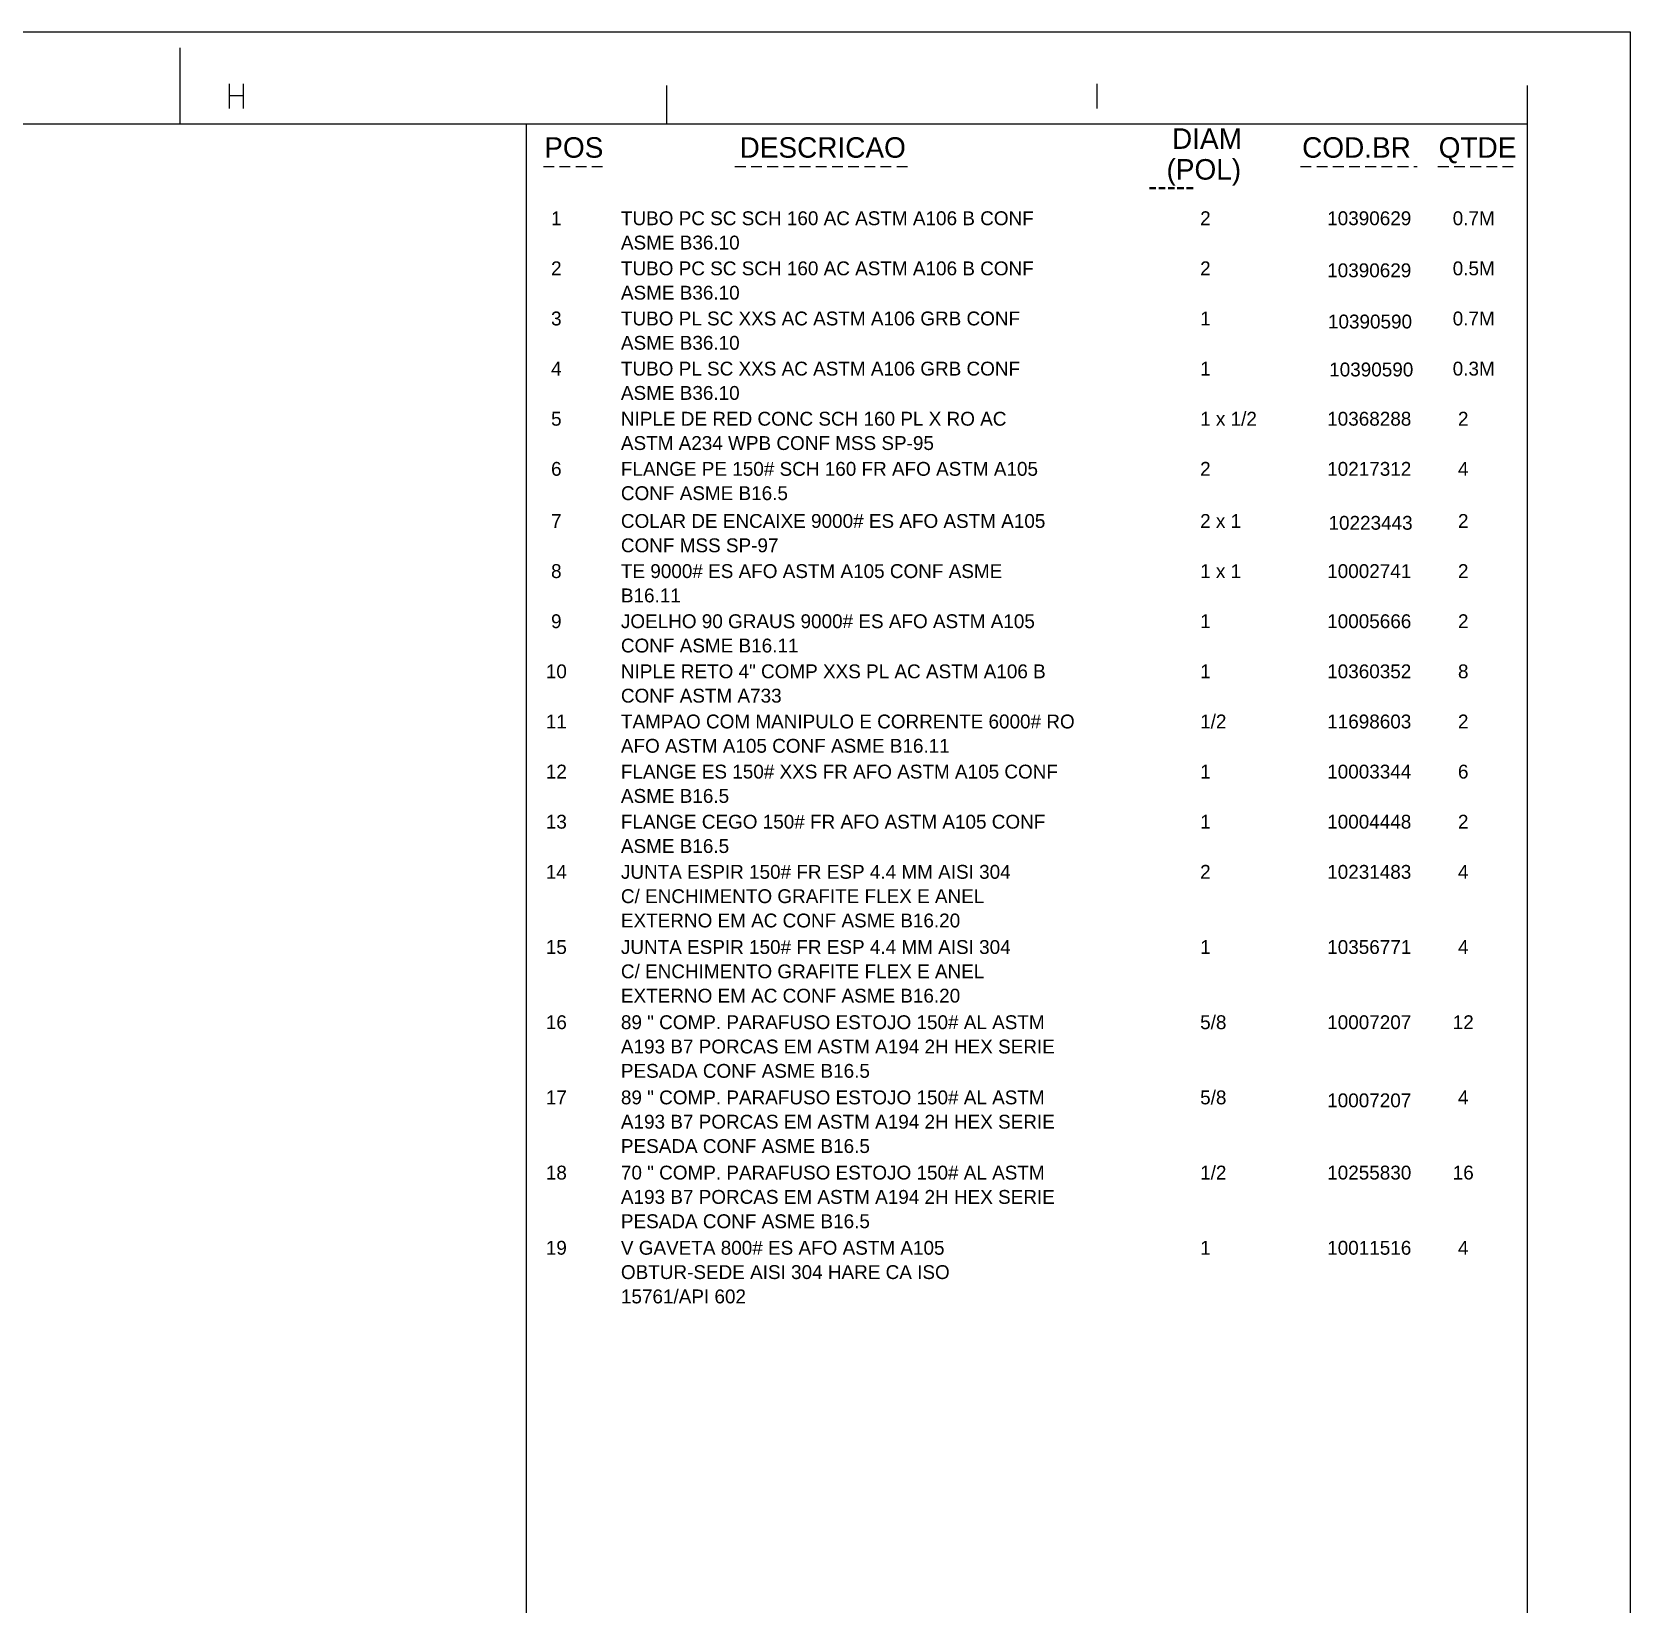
# Model space of a CAD drawing. Extents: x 0 to 597, y 0 to 422.
# Drawn here: x 389.6 to 597.1, y 217.6 to 421.7 of the extents above; entities that cross this region are included whole.
import ezdxf

# ---------------------------------------------------------------- set-up
doc = ezdxf.new("R2010")
doc.units = 0
doc.header["$MEASUREMENT"] = 0
doc.linetypes.add('GT101', pattern=[2.1, 1.4, -0.7])
doc.layers.add('GT_1', color=7, linetype='Continuous')
doc.styles.add('HTX1', font='O8116901', dxfattribs={"width": 1.02})

msp = doc.modelspace()

# ---------------------------------------------------------------- linework, layer by layer
at = {"linetype": 'GT101'}
for p, q in [((455.972, 404.254), (463.885, 404.254)), ((480.86, 404.254), (503.543, 404.254)), ((554.316, 404.254), (569.444, 404.254)), ((572.159, 404.254), (581.95, 404.254))]:
    msp.add_line(p, q, dxfattribs=at)
at = {"linetype": 'Continuous'}
msp.add_lwpolyline([(0, 421.74), (597.11, 421.74), (597.11, 0), (0, 0)], close=True, dxfattribs=at)
at = {"layer": 'GT_1', "flags": 128}
for points in [[(592.85, 421.74), (597.11, 421.74), (597.11, 417.48)], [(408.8, 409.8), (408.8, 419.7)], [(415.2, 411.8), (415.2, 415)], [(415.2, 413.5), (417, 413.5)], [(417, 415), (417, 411.8)], [(472, 409.8), (472, 414.8)], [(527.9, 411.8), (527.9, 415)], [(583.8, 409.8), (583.8, 414.8)], [(25, 409.8), (583.8, 409.8)], [(25, 10), (583.8, 10), (583.8, 409.8)], [(453.8, 10), (453.8, 409.8)], [(453.8, 409.8), (583.8, 409.8)], [(583.8, 10), (583.8, 409.8)]]:
    msp.add_lwpolyline(points, dxfattribs=at)

# ---------------------------------------------------------------- texts
at = {"layer": 'GT_1', "style": 'HTX1', "width": 1.02}
for s, height, p in [('DIAM', 2.6625, (537.62, 406.565)), ('POS', 2.6625, (456.09, 405.41)), ('DESCRICAO', 2.6625, (481.459, 405.41)), ('COD.BR', 2.6625, (554.522, 405.41)), ('QTDE', 2.6625, (572.26, 405.41)), ('(POL)', 2.6625, (536.909, 402.57)), ('-----', 2.6625, (534.501, 400.44)), ('  1', 1.8, (455.607, 396.653)), ('TUBO PC SC SCH 160 AC ASTM A106 B CONF', 1.8, (466.044, 396.653)), ('2', 1.8, (541.276, 396.653)), ('10390629', 1.8, (557.777, 396.653)), (' 0.7M', 1.8, (573.396, 396.653)), ('ASME B36.10', 1.8, (466.044, 393.495)), ('  2', 1.8, (455.607, 390.145)), ('TUBO PC SC SCH 160 AC ASTM A106 B CONF', 1.8, (466.044, 390.145)), ('2', 1.8, (541.276, 390.145)), ('10390629', 1.8, (557.777, 389.894)), (' 0.5M', 1.8, (573.396, 390.145)), ('ASME B36.10', 1.8, (466.044, 386.987)), ('  3', 1.8, (455.607, 383.637)), ('TUBO PL SC XXS AC ASTM A106 GRB CONF', 1.8, (466.044, 383.637)), ('1', 1.8, (541.276, 383.637)), ('10390590', 1.8, (557.874, 383.242)), (' 0.7M', 1.8, (573.396, 383.637)), ('ASME B36.10', 1.8, (466.044, 380.479)), ('  4', 1.8, (455.607, 377.128)), ('TUBO PL SC XXS AC ASTM A106 GRB CONF', 1.8, (466.044, 377.128)), ('1', 1.8, (541.276, 377.128)), ('10390590', 1.8, (558.036, 377.014)), (' 0.3M', 1.8, (573.396, 377.128)), ('ASME B36.10', 1.8, (466.044, 373.97)), ('  5', 1.8, (455.607, 370.62)), ('NIPLE DE RED CONC SCH 160 PL X RO AC', 1.8, (466.044, 370.62)), ('1 x 1/2', 1.8, (541.276, 370.62)), ('10368288', 1.8, (557.777, 370.62)), ('  2', 1.8, (573.396, 370.62)), ('ASTM A234 WPB CONF MSS SP-95', 1.8, (466.044, 367.462)), ('  6', 1.8, (455.607, 364.112)), ('FLANGE PE 150# SCH 160 FR AFO ASTM A105', 1.8, (466.044, 364.112)), ('2', 1.8, (541.276, 364.112)), ('10217312', 1.8, (557.777, 364.112)), ('  4', 1.8, (573.396, 364.112)), ('CONF ASME B16.5', 1.8, (466.044, 360.954)), ('  7', 1.8, (455.607, 357.345)), ('COLAR DE ENCAIXE 9000# ES AFO ASTM A105', 1.8, (466.044, 357.345)), ('2 x 1', 1.8, (541.276, 357.345)), ('  2', 1.8, (573.396, 357.345)), ('10223443', 1.8, (557.947, 357.106)), ('CONF MSS SP-97', 1.8, (466.044, 354.187)), ('  8', 1.8, (455.607, 350.836)), ('TE 9000# ES AFO ASTM A105 CONF ASME', 1.8, (466.044, 350.836)), ('1 x 1', 1.8, (541.276, 350.836)), ('10002741', 1.8, (557.777, 350.836)), ('  2', 1.8, (573.396, 350.836)), ('B16.11', 1.8, (466.044, 347.678)), ('  9', 1.8, (455.607, 344.328)), ('JOELHO 90 GRAUS 9000# ES AFO ASTM A105', 1.8, (466.044, 344.328)), ('1', 1.8, (541.276, 344.328)), ('10005666', 1.8, (557.777, 344.328)), ('  2', 1.8, (573.396, 344.328)), ('CONF ASME B16.11', 1.8, (466.044, 341.17)), (' 10', 1.8, (455.607, 337.82)), ('NIPLE RETO 4" COMP XXS PL AC ASTM A106 B', 1.8, (466.044, 337.82)), ('1', 1.8, (541.276, 337.82)), ('10360352', 1.8, (557.777, 337.82)), ('  8', 1.8, (573.396, 337.82)), ('CONF ASTM A733', 1.8, (466.044, 334.662)), (' 11', 1.8, (455.607, 331.311)), ('TAMPAO COM MANIPULO E CORRENTE 6000# RO', 1.8, (466.044, 331.311)), ('1/2', 1.8, (541.276, 331.311)), ('11698603', 1.8, (557.777, 331.311)), ('  2', 1.8, (573.396, 331.311)), ('AFO ASTM A105 CONF ASME B16.11', 1.8, (466.044, 328.153)), (' 12', 1.8, (455.607, 324.803)), ('FLANGE ES 150# XXS FR AFO ASTM A105 CONF', 1.8, (466.044, 324.803)), ('1', 1.8, (541.276, 324.803)), ('10003344', 1.8, (557.777, 324.803)), ('  6', 1.8, (573.396, 324.803)), ('ASME B16.5', 1.8, (466.044, 321.645)), (' 13', 1.8, (455.607, 318.295)), ('FLANGE CEGO 150# FR AFO ASTM A105 CONF', 1.8, (466.044, 318.295)), ('1', 1.8, (541.276, 318.295)), ('10004448', 1.8, (557.777, 318.295)), ('  2', 1.8, (573.396, 318.295)), ('ASME B16.5', 1.8, (466.044, 315.137)), (' 14', 1.8, (455.607, 311.786)), ('JUNTA ESPIR 150# FR ESP 4.4 MM AISI 304', 1.8, (466.044, 311.786)), ('2', 1.8, (541.276, 311.786)), ('10231483', 1.8, (557.777, 311.786)), ('  4', 1.8, (573.396, 311.786)), ('C/ ENCHIMENTO GRAFITE FLEX E ANEL', 1.8, (466.044, 308.628)), ('EXTERNO EM AC CONF ASME B16.20', 1.8, (466.044, 305.47)), (' 15', 1.8, (455.607, 302.024)), ('JUNTA ESPIR 150# FR ESP 4.4 MM AISI 304', 1.8, (466.044, 302.024)), ('1', 1.8, (541.276, 302.024)), ('10356771', 1.8, (557.777, 302.024)), ('  4', 1.8, (573.396, 302.024)), ('C/ ENCHIMENTO GRAFITE FLEX E ANEL', 1.8, (466.044, 298.866)), ('EXTERNO EM AC CONF ASME B16.20', 1.8, (466.044, 295.708)), (' 16', 1.8, (455.607, 292.261)), ('89 " COMP. PARAFUSO ESTOJO 150# AL ASTM', 1.8, (466.044, 292.261)), ('5/8', 1.8, (541.276, 292.261)), ('10007207', 1.8, (557.777, 292.261)), (' 12', 1.8, (573.396, 292.261)), ('A193 B7 PORCAS EM ASTM A194 2H HEX SERIE', 1.8, (466.044, 289.103)), ('PESADA CONF ASME B16.5', 1.8, (466.044, 285.945)), ('5/8', 1.8, (541.276, 282.499)), (' 17', 1.8, (455.607, 282.499)), ('89 " COMP. PARAFUSO ESTOJO 150# AL ASTM', 1.8, (466.044, 282.499)), ('10007207', 1.8, (557.777, 282.115)), ('  4', 1.8, (573.396, 282.499)), ('A193 B7 PORCAS EM ASTM A194 2H HEX SERIE', 1.8, (466.044, 279.341)), ('PESADA CONF ASME B16.5', 1.8, (466.044, 276.183)), (' 18', 1.8, (455.607, 272.736)), ('70 " COMP. PARAFUSO ESTOJO 150# AL ASTM', 1.8, (466.044, 272.736)), ('1/2', 1.8, (541.276, 272.736)), ('10255830', 1.8, (557.777, 272.736)), (' 16', 1.8, (573.396, 272.736)), ('A193 B7 PORCAS EM ASTM A194 2H HEX SERIE', 1.8, (466.044, 269.578)), ('PESADA CONF ASME B16.5', 1.8, (466.044, 266.42)), (' 19', 1.8, (455.607, 262.974)), ('V GAVETA 800# ES AFO ASTM A105', 1.8, (466.044, 262.974)), ('1', 1.8, (541.276, 262.974)), ('10011516', 1.8, (557.777, 262.974)), ('  4', 1.8, (573.396, 262.974)), ('OBTUR-SEDE AISI 304 HARE CA ISO', 1.8, (466.044, 259.816)), ('15761/API 602', 1.8, (466.044, 256.658))]:
    msp.add_text(s, height=height, dxfattribs=at).set_placement(p)

doc.saveas('drawing.dxf')
